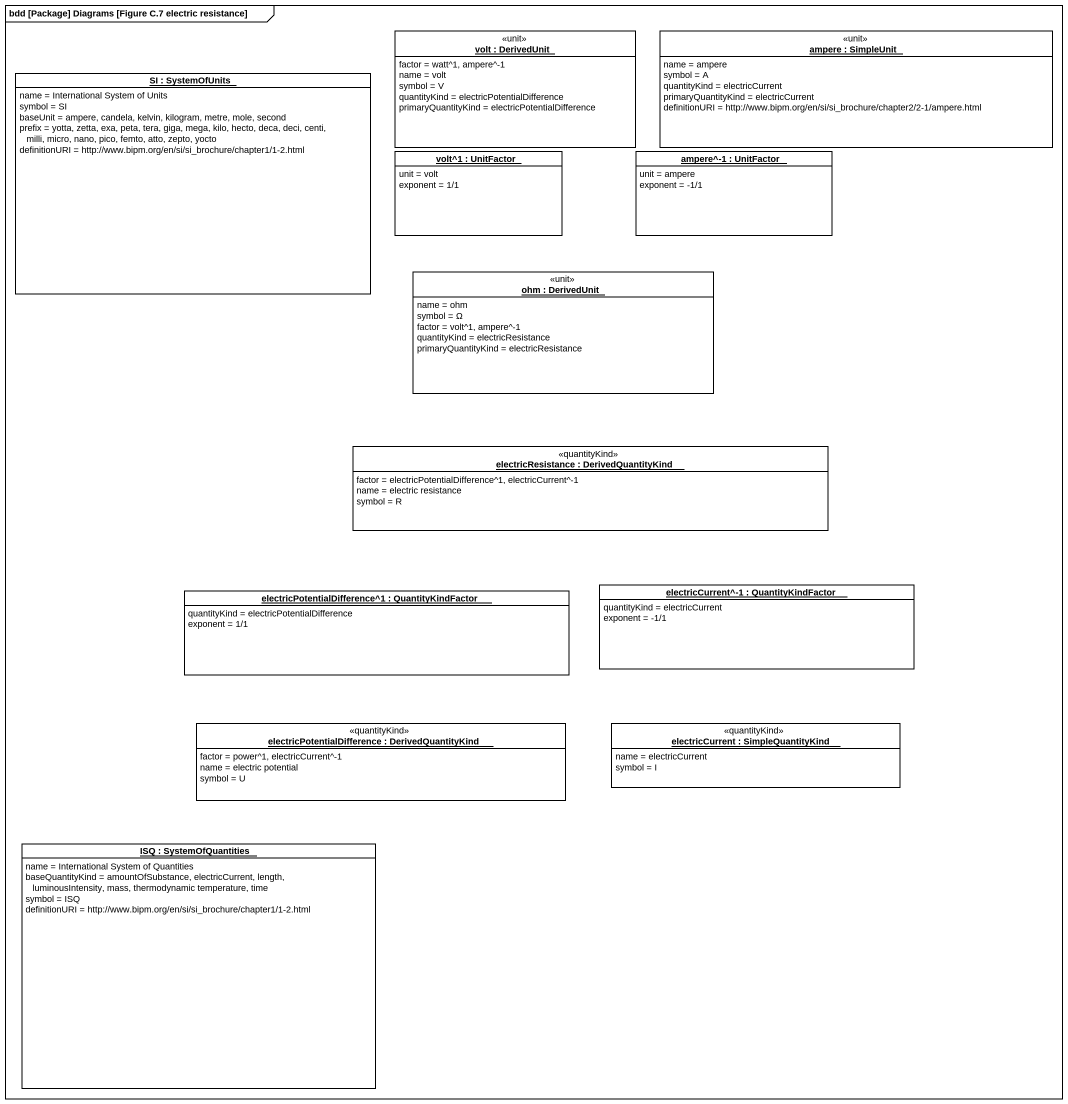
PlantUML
@startuml
mainframe bdd [Package] Diagrams [Figure C.7 electric resistance]
hide circle
hide empty members
object "volt : DerivedUnit" as volt <<unit>> #FFFFFF {
  factor = watt^1, ampere^-1
  name = volt
  symbol = V
  quantityKind = electricPotentialDifference
  primaryQuantityKind = electricPotentialDifference
}
object "ampere : SimpleUnit" as ampere <<unit>> #FFFFFF {
  name = ampere
  symbol = A
  quantityKind = electricCurrent
  primaryQuantityKind = electricCurrent
  definitionURI = http://www.bipm.org/en/si/si_brochure/chapter2/2-1/ampere.html
}
object "SI : SystemOfUnits" as SI #FFFFFF {
  name = International System of Units
  symbol = SI
  baseUnit = ampere, candela, kelvin, kilogram, metre, mole, second
  prefix = yotta, zetta, exa, peta, tera, giga, mega, kilo, hecto, deca, deci, centi, milli, micro, nano, pico, femto, atto, zepto, yocto
  definitionURI = http://www.bipm.org/en/si/si_brochure/chapter1/1-2.html
}
object "volt^1 : UnitFactor" as volt_1 #FFFFFF {
  unit = volt
  exponent = 1/1
}
object "ampere^-1 : UnitFactor" as ampere_1 #FFFFFF {
  unit = ampere
  exponent = -1/1
}
object "ohm : DerivedUnit" as ohm <<unit>> #FFFFFF {
  name = ohm
  symbol = Ω
  factor = volt^1, ampere^-1
  quantityKind = electricResistance
  primaryQuantityKind = electricResistance
}
object "electricResistance : DerivedQuantityKind" as electricResistance <<quantityKind>> #FFFFFF {
  factor = electricPotentialDifference^1, electricCurrent^-1
  name = electric resistance
  symbol = R
}
object "electricPotentialDifference^1 : QuantityKindFactor" as electricPotentialDifference #FFFFFF {
  quantityKind = electricPotentialDifference
  exponent = 1/1
}
object "electricCurrent^-1 : QuantityKindFactor" as electricCurrent_1 #FFFFFF {
  quantityKind = electricCurrent
  exponent = -1/1
}
object "electricPotentialDifference : DerivedQuantityKind" as electricPotentialDifference_2 <<quantityKind>> #FFFFFF {
  factor = power^1, electricCurrent^-1
  name = electric potential
  symbol = U
}
object "electricCurrent : SimpleQuantityKind" as electricCurrent <<quantityKind>> #FFFFFF {
  name = electricCurrent
  symbol = I
}
object "ISQ : SystemOfQuantities" as ISQ #FFFFFF {
  name = International System of Quantities
  baseQuantityKind = amountOfSubstance, electricCurrent, length, luminousIntensity, mass, thermodynamic temperature, time
  symbol = ISQ
  definitionURI = http://www.bipm.org/en/si/si_brochure/chapter1/1-2.html
}
@enduml
